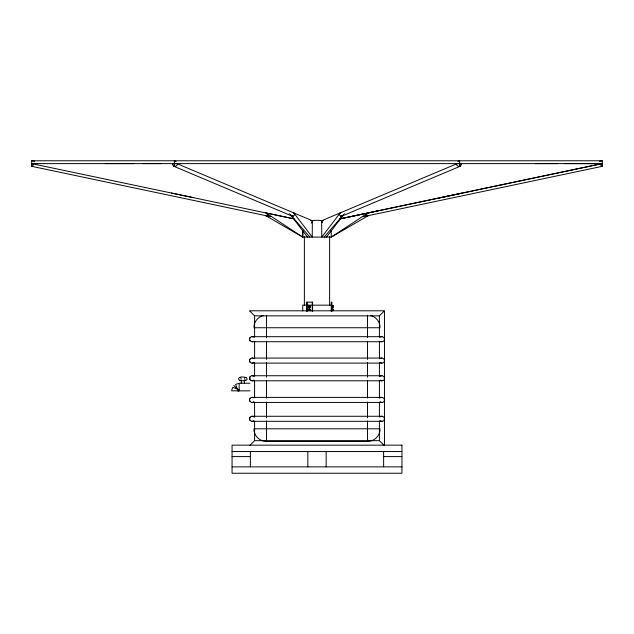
<?xml version="1.0" encoding="UTF-8"?>
<svg xmlns="http://www.w3.org/2000/svg" width="634" height="634" viewBox="0 0 634 634"><rect width="100%" height="100%" fill="white"/><g stroke="black" fill="none" stroke-linecap="round" stroke-linejoin="round"><path stroke-width="0.95" d="M174.35 166.322L174.318 164.396A5.088 2.631 -89.4 0 1 174.144 163.509A22.499 11.198 -88.5 0 1 173.716 163.651L172.773 163.889M366.206 215.909L368.338 215.631L331.265 237.1L302.735 237.1L302.743 231.251M306.816 311.342L306.816 302.156L312.602 302.156L312.602 311.342M307.133 311.342L307.133 302.156M379.417 358.876L379.417 341.274M379.417 337.367L379.417 315.859L254.591 315.859L254.591 337.312M339.705 218.896L602.3 163.62L602.3 160.767L31.7 160.767L31.7 163.62L294.303 218.896M253.814 380.091L252.704 380.709A4.969 3.519 -90 0 1 251.429 380.709C248.972 380.218 248.972 376.319 251.429 375.827A4.969 3.519 -90 0 1 252.704 375.827L253.624 376.279M174.152 163.509L174.762 163.501A21.707 21.707 0 0 0 175.602 163.635L177.457 163.849L312.364 220.727L312.229 237.1L293.827 212.913L294.279 213.698M267.802 215.909L265.662 215.631L302.735 237.1L302.846 230.364M339.349 214.736L340.513 215.893L343.065 215.235M294.604 214.783L293.471 215.869L290.935 215.235M270.773 216.701L31.708 166.322L31.763 164.277A5.207 2.607 90 0 0 31.914 163.509L31.914 163.501A21.707 10.849 90 0 0 32.334 163.635L33.261 163.849M31.748 164.333L31.748 164.333A5.088 2.465 -89.4 0 0 31.914 163.509L31.914 163.509A22.499 11.293 -88.5 0 0 32.255 163.627M459.65 166.322L459.705 164.277A5.207 2.599 -90 0 0 459.856 163.509A21.707 10.857 -90 0 0 460.276 163.635L461.203 163.849M231.83 390.076L232.409 388.032M174.35 164.507L174.461 164.277A5.207 5.207 0 0 0 174.77 163.509M244.478 378.324C245.921 375.613 248.837 379.98 245.778 380.273C236.165 382.809 236.165 374.924 245.778 377.46M309.075 306.27C310.311 305.025 310.541 308.275 309.107 307.165M310.018 310.945L309.709 309.78M340.181 212.913L321.771 237.1L321.644 220.727L456.496 163.889L458.382 163.651A22.499 22.491 -6 0 0 459.246 163.509L459.856 163.501M326.494 237.1L343.707 214.474M310.636 306.959L310.288 305.747L308.584 305.501L307.862 306.46L308.489 306.444M307.862 306.444L308.211 307.656L309.281 307.91L310.002 306.943L309.654 305.747M310.636 310.715L310.288 309.519L308.584 309.273L307.862 310.224L308.489 310.224M253.481 337.114L252.704 336.765A4.969 3.519 -90 0 0 251.429 336.765C248.956 337.399 248.845 340.759 251.429 341.655A4.969 3.519 -90 0 0 252.704 341.655L253.299 341.409M253.513 358.527L252.704 358.147A4.969 3.519 -90 0 0 251.429 358.147C248.956 358.781 248.845 362.141 251.429 363.036A4.969 3.519 -90 0 0 252.704 363.036L253.893 362.339M253.497 397.835L252.704 397.47A4.969 3.519 -90 0 0 251.429 397.47C248.948 398.12 248.845 401.441 251.429 402.36A4.969 3.519 -90 0 0 252.704 402.36L253.909 401.639M365.85 214.783L365.842 215.829L368.338 215.631M253.687 416.855L252.704 416.348A4.969 3.519 -90 0 0 251.429 416.348C248.948 417.006 248.829 420.287 251.429 421.238A4.969 3.519 -90 0 0 252.704 421.238L253.766 420.659M324.132 237.1L342.669 215.631L340.902 216.376M249.899 445.369L254.234 441.042M379.774 315.494L384.109 311.167M380.321 416.855L381.303 416.348A4.969 3.519 -90 0 1 382.579 416.348C385.559 417.402 384.497 421.095 382.619 421.23A4.969 3.519 -90 0 1 381.303 421.238L380.234 420.659M380.384 376.279L381.303 375.827A4.969 3.519 -90 0 1 382.579 375.827C385.543 376.826 384.489 380.63 382.619 380.701A4.969 3.519 -90 0 1 381.303 380.709L380.202 380.107M367.046 213.698L368.077 212.913L331.265 237.1L331.162 230.364M380.487 358.527L381.303 358.147A4.969 3.519 -90 0 1 382.579 358.147C385.575 359.201 384.466 362.933 382.619 363.028A4.969 3.519 -90 0 1 381.303 363.036L380.138 362.371M380.503 397.835L381.303 397.47A4.969 3.519 -90 0 1 382.579 397.47C385.599 398.572 384.442 402.273 382.619 402.344A4.969 3.519 -90 0 1 381.303 402.36L380.099 401.639M380.527 337.114L381.303 336.765A4.969 3.519 -90 0 1 382.579 336.765C385.599 337.89 384.458 341.512 382.619 341.639A4.969 3.519 -90 0 1 381.303 341.655L380.709 341.409M457.954 161.48L459.65 160.767L459.65 163.62M460.229 166.243L340.379 216.757M236.347 384.093L238.384 383.515M363.234 216.701L602.3 166.322L602.26 164.333A5.088 2.465 89.4 0 1 602.094 163.509A22.499 11.293 88.5 0 1 601.753 163.627L600.747 163.849M339.769 218.984L377.959 210.853M339.967 218.873L602.094 163.572A5.207 2.607 -90 0 0 602.245 164.277L602.268 164.396M599.479 161.361L602.3 160.767M439.402 197.903L461.821 193.196M239.85 380.273L240.389 380.17M105.244 163.62L134.075 163.604M564.371 163.604L597.83 163.62M31.7 163.62L602.3 163.62M142.999 163.604L160.925 163.612M535.421 163.62L557.698 163.604M306.911 305.16L302.735 305.16L302.735 310.937M308.005 305.16L331.265 305.16M331.899 305.517L333.159 305.517L333.159 307.91L331.899 307.91M308.584 305.501L310.288 305.747M331.899 305.762L333.159 305.762M331.899 306.959L333.159 306.959M308.211 307.656L309.915 307.91L310.636 306.943L310.002 306.959L309.654 305.762M309.281 307.886L309.915 307.91L309.21 305.501L310.288 305.762M331.899 309.273L333.159 309.273L333.159 310.715M308.584 309.273L310.288 309.519M331.899 309.519L333.159 309.519M249.542 310.803L384.466 310.803L384.466 445.734M253.901 327.746L380.115 327.746M252.063 336.686L381.937 336.686M252.063 341.734L381.937 341.734M252.063 358.067L381.937 358.067M252.063 363.116L381.937 363.116M252.063 375.74L381.937 375.74M249.55 378.268L250.105 378.268M252.063 380.796L381.937 380.796M249.986 383.261L239.153 383.261L239.153 390.829L233.795 385.488M231.576 390.837L249.986 390.837M252.063 397.391L381.937 397.391M252.063 402.439L381.937 402.439M252.063 416.269L381.937 416.269M252.063 421.317L381.937 421.317M253.901 428.79L380.115 428.79M253.885 429.733A12.632 12.632 0 0 0 266.486 441.423L367.522 441.423A12.632 12.632 0 0 0 380.099 429.923M232.068 451.535L401.94 451.535M232.068 456.599L250.382 456.599M383.625 456.599L401.94 456.599M232.068 466.87L401.94 466.87M239.85 377.46L241.158 378.324M245.239 380.17L245.778 380.273M265.915 215.679L268.158 215.829L268.15 214.783M171.457 193.037L177.33 194.273M178.249 194.472L193.267 197.626M31.7 160.767L34.529 161.361M267.207 213.214L292.71 218.635M232.678 387.279L239.644 389.918M176.046 161.48L174.35 160.767L174.35 163.62M293.106 216.376L291.331 215.631L309.868 237.1M292.868 216.424L173.764 166.259M302.735 237.1L265.931 212.913L266.962 213.698M249.899 311.167L254.234 315.494M379.774 441.042L384.109 445.369M290.293 214.474L307.514 237.1M459.65 164.507L459.595 164.396A5.088 5.088 0 0 1 459.23 163.509M235.586 384.363L238.249 391.376M309.654 309.519L310.002 310.715M602.094 163.509L602.094 163.572A21.707 10.849 -90 0 1 601.674 163.635M383.625 451.535L383.625 466.87M379.417 362.807L379.417 376.604M379.417 380.551L379.417 398.295M379.417 402.233L379.417 417.021M379.417 420.96L379.417 440.678L254.591 440.678L254.591 421.174M367.522 315.169L367.522 337.653M367.522 341.615L367.522 359.446M367.522 362.418L367.522 377.278M367.522 380.249L367.522 398.081M367.522 402.043L367.522 417.893M367.522 420.865L367.522 441.423M331.899 311.342L331.899 302.156L331.265 302.156L331.265 311.342M329.632 236.53L329.632 305.509M326.161 451.535L326.161 466.87M312.285 302.156L312.285 311.342M307.847 451.535L307.847 466.87M304.375 236.53L304.375 305.509M266.486 315.169L266.486 337.653M266.486 341.615L266.486 359.446M266.486 362.418L266.486 377.278M266.486 380.249L266.486 398.081M266.486 402.043L266.486 417.893M266.486 420.865L266.486 441.423M254.591 341.211L254.591 358.765M254.591 362.664L254.591 376.319M254.591 381.192L254.591 397.772M254.591 402.645L254.591 417.275M250.382 451.535L250.382 466.87M244.367 379.742L244.367 383.261M241.261 379.742L241.261 383.261M371.001 315.605A12.632 12.632 0 0 1 380.099 326.613M253.885 326.803A12.632 12.632 0 0 1 263.673 315.431M250.105 379.861A2.528 2.528 0 0 1 250.105 376.675M250.105 340.799A2.528 2.528 0 0 1 250.105 337.613M250.105 362.188A2.528 2.528 0 0 1 250.105 359.002M250.105 401.504A2.528 2.528 0 0 1 250.105 398.318M250.105 420.382A2.528 2.528 0 0 1 250.105 417.204M310.66 220.695A14.614 3.582 -0.1 0 1 323.324 220.68M602.284 166.219A2.726 1.363 90 0 1 600.628 163.865M33.348 163.873A2.71 1.355 -90 0 1 31.692 166.211M321.636 220.735A13.964 2.576 -5.4 0 1 323.063 220.703M322.579 222.629A2.687 2.322 73.3 0 1 321.723 220.727M461.29 163.873A2.71 1.355 90 0 1 459.658 166.219A2.726 2.726 0 0 1 456.314 163.913M310.914 220.68A13.956 2.663 4.9 0 1 312.324 220.687M177.639 163.873A2.71 2.71 0 0 1 174.374 166.219A2.726 1.363 -90 0 1 172.678 163.913M294.216 213.729A5.825 3.978 -19.5 0 1 294.683 214.76M367.363 213.214A8.29 5.444 -33.3 0 1 367.847 212.897M289.358 213.84A5.825 0.761 46 0 1 289.183 213.603M366.095 214.894A5.825 3.218 -34.3 0 1 367.237 213.927M266.153 212.897A8.29 5.444 33.3 0 1 266.645 213.214M266.771 213.927A5.825 3.218 34.3 0 1 267.913 214.894M339.325 214.728A8.29 5.698 29.9 0 1 340.109 213.032M344.817 213.603A5.825 0.761 -46 0 1 344.65 213.84M401.94 445.155L232.068 445.155L232.068 473.249L401.94 473.249L401.94 445.155M311.476 222.906A2.702 2.568 -89.9 0 0 312.499 220.695A2.75 2.607 -89.9 0 1 311.484 222.891"/></g></svg>
